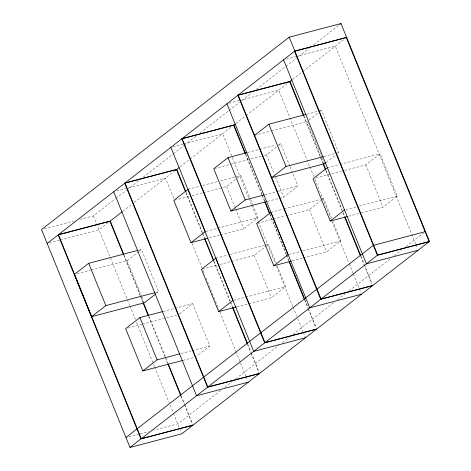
<?xml version="1.0" encoding="UTF-8"?>
<svg xmlns="http://www.w3.org/2000/svg" width="471" height="471" viewBox="0 0 471 471"><rect width="100%" height="100%" fill="white"/><g stroke="black" fill="none" stroke-linecap="round" stroke-linejoin="round"><path stroke-width="0.35" stroke-dasharray="2.35 1.77" d="M79.846 219.474L93.329 215.93L115.371 198.809M115.954 198.362L126.393 190.249M126.97 189.801L138.574 180.787M143.213 177.184L172.792 154.205M173.375 153.758L183.814 145.645M184.391 145.198L195.995 136.184M200.051 133.028L228.476 110.956M229.053 110.502L239.492 102.395M241.811 100.594L252.256 92.481M256.312 89.331L285.314 66.8M285.897 66.352L296.336 58.239M298.655 56.438L309.094 48.33M313.733 44.727L338.678 25.352M108.248 222.595L98.963 229.807L61.354 239.698M122.748 211.332L132.027 204.126M134.347 202.324L174.364 171.238M180.169 166.728L189.448 159.522M190.025 159.074L233.057 125.651M235.847 123.479L245.709 115.819M246.286 115.371L289.117 82.101M292.691 79.328L301.97 72.116M302.553 71.669L344.313 39.228M91.28 269.954L127.141 260.522L138.556 251.655M139.128 251.214L141.412 249.436L158.58 291.72L156.867 293.05M309.035 120.093L319.874 111.668M320.445 111.227L321.587 110.338L338.755 152.622L337.613 153.505M264.378 155.412L266.486 154.859L277.902 145.992M278.467 145.551L280.751 143.779L289.747 165.927M203.354 192.621L226.557 186.516L236.831 178.538M237.402 178.097L240.822 175.436L250.36 198.927M326.203 162.371L335.334 155.283M279.438 198.25L283.654 197.143L297.919 186.057L292.744 173.304M220.522 234.905L243.725 228.8L257.99 217.72L253.357 206.31M344.713 170.443L365.808 164.891L380.079 153.811L397.247 196.089L382.976 207.175L359.773 213.275M286.15 215.712L309.353 209.607L321.905 199.851M322.476 199.41L323.618 198.521L331.796 218.656M219.763 264.502L254.216 255.441L266.203 246.133M266.769 245.685L268.482 244.355L276.112 263.148M179.528 313.886L192.657 303.689L209.825 345.967L196.695 356.164M303.318 257.99L326.521 251.885L340.786 240.805L332.885 221.341M248.882 303.642L271.384 297.719L285.65 286.639L277.201 265.832M220.734 390.483L177.761 423.865L153.634 430.211M224.797 387.327L232.35 381.463M235.83 378.761L278.803 345.378M282.288 342.676L289.253 337.26M292.738 334.551L333.968 302.529M337.454 299.821L345.002 293.957M349.064 290.801L390.877 258.326M394.357 255.618L401.327 250.207M405.973 246.598L423.394 233.068M286.392 59.069L295.617 56.638M296.324 56.455L335.352 46.187L415.71 244.078M229.041 103.249L238.974 100.635M239.686 100.453L278.714 90.185L309.641 166.345M172.975 146.799L182.913 144.185M183.619 143.996L222.653 133.729L248.606 197.655M306.821 114.223L318.072 111.262M318.773 111.079L321.587 110.338M254.587 135.295L270.76 131.038M271.461 130.856L307.322 121.424L322.04 157.661M247.705 152.469L258.956 149.513M259.656 149.325L275.829 145.074M278.644 144.332L280.751 143.779M116.549 190.996L125.775 188.565M128.612 187.823L165.515 178.115L174.076 199.192M214.452 168.547L229.925 164.479M230.625 164.291L248.205 159.669M251.014 158.927L261.564 156.154M188.088 189.313L200.04 186.169M202.854 185.427L217.62 181.541M220.434 180.799L240.822 175.436M44.368 228.812L74.171 220.97M323.989 156.507L335.24 153.546M335.947 153.363L338.755 152.622M174.523 200.204L189.289 196.325M192.103 195.583L202.648 192.81M327.339 167.682L339.291 164.538M339.997 164.355L380.079 153.811M49.29 242.871L60.647 239.886M315.888 178.026L341.905 171.179M264.873 194.753L275.417 191.98M278.231 191.238L297.919 186.057M267.481 201.394L278.732 198.438M270.884 212.397L283.536 209.065M284.243 208.883L320.103 199.451M320.804 199.262L323.618 198.521M205.957 231.408L217.208 228.447M217.914 228.264L257.99 217.72M138.598 250.178L141.412 249.436M257.319 223.295L285.444 215.895M209.271 237.867L219.822 235.088M77.22 273.651L90.579 270.136M345.914 209.595L356.465 206.822M359.273 206.08L397.247 196.089M348.522 216.236L359.073 213.463M215.747 258.232L227.699 255.088M230.513 254.346L264.266 245.468M264.967 245.285L268.482 244.355M202.183 269.129L216.948 265.244M288.752 254.493L300.003 251.532M302.818 250.796L340.786 240.805M155.766 292.462L158.58 291.72M292.067 260.952L302.612 258.179M163.119 311.461L174.37 308.499M175.077 308.311L192.657 303.689M127.759 328.087L141.824 324.389M142.525 324.207L176.984 315.14M233.616 300.327L244.867 297.366M245.574 297.183L285.65 286.639M236.931 306.786L248.182 303.824M180.994 353.556L191.538 350.777M192.245 350.595L209.825 345.967M182.901 360.38L194.152 357.424M128.801 436.747L139.445 433.944M140.152 433.756L148.671 431.518M415.987 244.761L417.647 248.841M365.808 164.891L382.976 207.175M322.311 158.333L324.49 163.702M304.072 116.107L323.13 163.031M326.162 170.508L342.182 209.954M343.282 212.674L344.666 216.071M360.957 256.195L364.271 264.361M364.548 265.038L372.278 284.078M303.501 115.654L320.068 156.46M320.345 157.137L322.829 163.26M325.867 170.738L344.372 216.301M360.662 256.424L371.984 284.307M309.918 167.028L313.786 176.548M314.887 179.268L330.907 218.715M332.008 221.435L348.852 262.918M349.129 263.595L352.997 273.115M353.274 273.798L359.073 288.075M359.349 288.758L361.281 293.515M309.353 209.607L326.521 251.885M290.018 166.599L292.473 172.633M266.486 154.859L274.387 174.323M275.476 177.008L283.654 197.143M245.803 154.211L262.094 194.335M262.371 195.018L264.855 201.135M270.101 214.058L286.392 254.181M286.668 254.864L289.153 260.981M304.896 299.744L308.211 307.904M308.487 308.587L316.218 327.628M245.509 154.441L261.799 194.564M262.076 195.247L264.561 201.364M269.806 214.287L286.097 254.411M286.374 255.088L288.582 260.534M304.602 299.974L307.916 308.134M308.193 308.817L315.923 327.857M250.637 199.598L253.086 205.639M248.882 198.338L251.367 204.455M251.644 205.138L257.996 220.775M258.273 221.458L275.117 262.942M276.501 266.339L292.791 306.462M293.068 307.145L296.659 315.982M297.76 318.702L303.006 331.625M303.283 332.308L305.22 337.065M226.557 186.516L235.276 207.994M235.553 208.665L243.725 228.8M254.216 255.441L271.384 297.719M186.18 192.474L202.471 232.597M202.748 233.28L204.679 238.038M214.07 261.158L230.36 301.281M230.637 301.964L232.574 306.727M247.758 344.124L251.072 352.29M251.349 352.967L259.079 372.008M185.886 192.704L202.177 232.827M202.453 233.51L204.385 238.267M213.775 261.387L230.066 301.511M230.343 302.194L232.274 306.951M247.463 344.354L250.778 352.514M251.055 353.197L259.062 372.92M192.027 243.395L201.965 267.881M203.072 270.601L204.726 274.681M206.11 278.078L215.218 300.522M215.494 301.204L218.809 309.365M219.916 312.085L235.653 350.848M235.93 351.525L245.874 376.005M246.15 376.688L247.805 380.768M127.141 260.522L141.859 296.759M142.13 297.431L144.314 302.8M124.05 255.052L143.102 301.976M148.901 316.253L167.953 363.176M181.211 395.823L184.526 403.983M184.797 404.66L192.533 423.7M123.755 255.276L140.046 295.399M140.323 296.082L142.807 302.199M148.606 316.483L164.897 356.606M165.174 357.289L167.658 363.406M180.917 396.052L184.232 404.212M184.502 404.889L192.515 424.612M93.329 215.93L129.619 305.29M129.896 305.973L135.418 319.573M136.519 322.294L154.47 366.497M154.747 367.174L169.107 402.54M170.208 405.26L173.246 412.737M173.522 413.42L179.321 427.703M179.598 428.38L181.27 432.496"/><path stroke-width="0.71" d="M289.194 37.18L41.525 229.56L130.002 447.45L181.806 433.82L429.475 241.44L340.998 23.55L289.194 37.18L377.671 255.07L130.002 447.45M47.159 243.436L294.828 51.056L346.632 37.427L294.534 51.286L377.377 255.3L429.181 241.67L346.338 37.656M339.838 24.451L340.998 23.55M109.407 221.694L122.166 211.785M175.53 170.337L179.009 167.629M232.951 125.733L235.27 123.932M289.212 82.031L292.108 79.776M137.891 250.366L88.672 263.313L74.406 274.393L91.574 316.677L144.314 302.8L155.724 293.933M254.587 135.295L268.853 124.214L306.121 114.406M246.998 152.657L228.017 157.65L213.752 168.73L230.92 211.014L266.78 201.582M91.574 316.677L105.84 305.591L155.065 292.644M323.289 156.69L286.021 166.493L271.755 177.573L324.49 163.702L325.632 162.819M230.92 211.014L245.185 199.934L264.172 194.935M190.99 242.671L205.256 231.591L188.088 189.313L173.823 200.393L190.99 242.671L207.864 238.232M327.339 167.682L313.074 178.762L330.242 221.046L347.115 216.607M162.418 311.643L139.916 317.56L125.651 328.646L142.819 370.924L182.195 360.568M330.242 221.046L344.507 209.966M273.786 265.762L288.052 254.676L270.884 212.397L256.613 223.478L273.786 265.762L291.361 261.134M218.65 311.596L232.915 300.51L215.747 258.232L201.482 269.312L218.65 311.596L236.23 306.968M142.819 370.924L157.084 359.844L179.586 353.927M125.957 437.494L373.332 245.344L425.136 231.714M377.671 255.07L429.475 241.44M418.195 250.201L366.391 263.831L283.548 59.811M372.832 285.438L321.028 299.067L238.185 95.054L289.989 81.424L303.795 115.424M372.537 285.667L320.733 299.297L237.89 95.283L289.694 81.654L303.501 115.654M361.557 294.198L309.753 307.828L226.91 103.808M316.771 328.988L264.967 342.617L182.124 138.598L233.928 124.974L245.526 153.534M316.477 329.217L264.673 342.847L181.83 138.827L233.634 125.198L244.955 153.081M305.491 337.748L253.686 351.372L170.849 147.358M259.633 373.368L207.829 386.997L124.986 182.983L176.79 169.354L185.904 191.797M259.338 373.597L207.534 387.227L124.691 183.213L176.495 169.584L185.333 191.344M248.358 382.128L196.554 395.758L113.711 191.738M193.086 425.066L141.282 438.689L58.439 234.676L110.243 221.046L123.773 254.369M192.792 425.289L140.988 438.919L58.145 234.905L109.949 221.276L123.479 254.599M323.4 163.708L325.614 169.148M344.943 216.754L360.68 255.517M323.106 163.937L325.591 170.06M344.648 216.984L360.386 255.747M268.853 124.214L286.021 166.493M265.132 201.818L269.824 213.381M289.43 261.664L304.619 299.067M264.837 202.047L269.53 213.61M289.135 261.894L304.325 299.297M228.017 157.65L245.185 199.934M204.956 238.72L213.793 260.481M232.845 307.404L247.481 343.447M204.661 238.95L213.498 260.71M232.55 307.634L247.187 343.677M143.378 302.653L148.624 315.576M168.229 363.859L180.935 395.14M143.084 302.882L148.33 315.805M167.935 364.089L180.64 395.369M139.916 317.56L157.084 359.844M88.672 263.313L105.84 305.591"/></g></svg>
